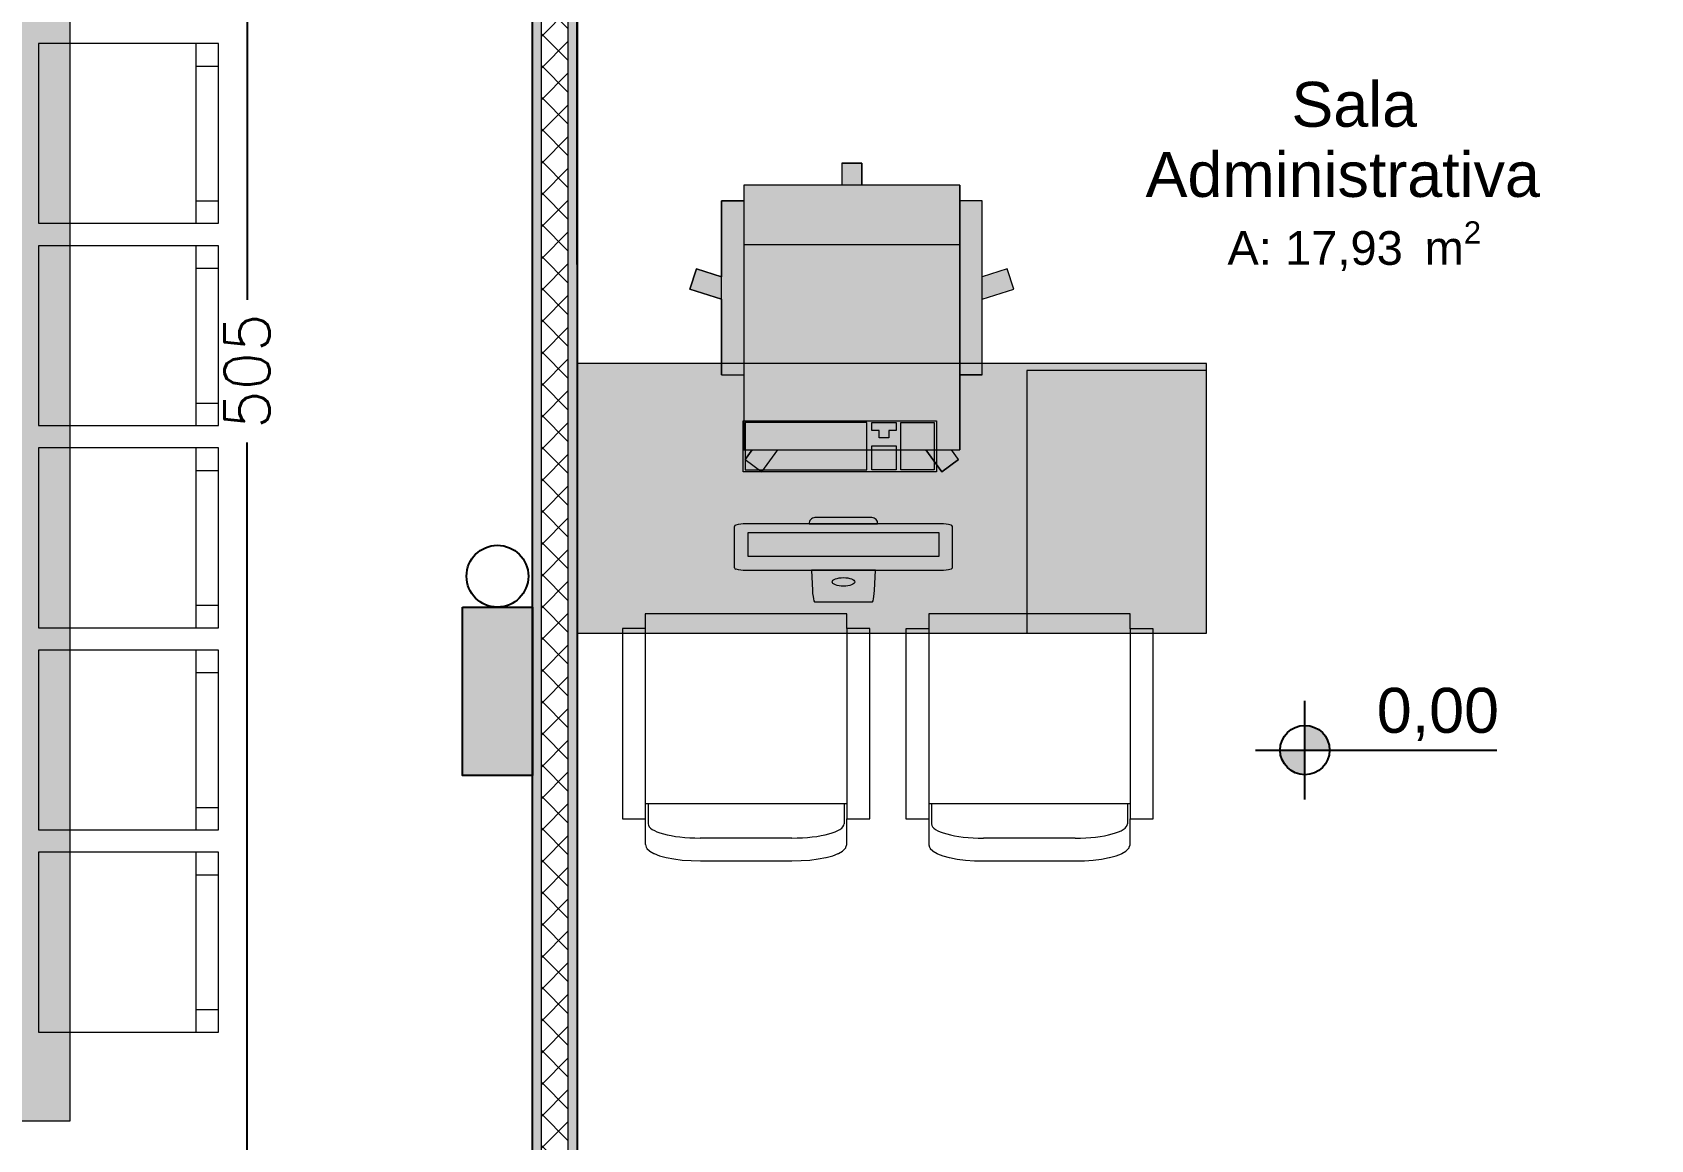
# Model space of a CAD drawing. Header units: metres. Extents: x -1783 to 21505, y -57 to 13660.
# Drawn here: x 12192.6 to 12552.6, y 10904 to 11150.4 of the extents above; entities that cross this region are included whole.
import ezdxf

# ---------------------------------------------------------------- set-up
doc = ezdxf.new("R2010")
doc.units = ezdxf.units.M
doc.header["$MEASUREMENT"] = 0
doc.linetypes.add('Dashed', pattern=[0.07, 0.045, -0.025])
for name, color, linetype, lineweight in [('Bombeiro', 1, 'Continuous', 0), ('MOBILIÁRIO_Caneta_No__96', 252, 'Continuous', 0), ('PAREDE CONSTRUIR_Caneta_No__241', 7, 'Continuous', 13), ('PAREDE CONSTRUIR_Caneta_No__83', 84, 'Continuous', 0), ('Portas Archicad_Caneta_No__241', 7, 'Continuous', 13), ('Selos de Zona Archicad_Caneta_No__11', 7, 'Continuous', 5)]:
    doc.layers.add(name, color=color, linetype=linetype, lineweight=lineweight)
for name, color, linetype in [('colorida chamar atenção', 10, 'Continuous'), ('cotas', 7, 'Continuous'), ('COTAS EXECUTIVO.EXEC', 7, 'Continuous'), ('MOBILIÁRIO', 7, 'Continuous'), ('PAREDE CONSTRUIR', 7, 'Continuous'), ('Portas Archicad', 7, 'Continuous'), ('ZONA', 7, 'Continuous')]:
    doc.layers.add(name, color=color, linetype=linetype)
for name, color, linetype, lineweight, true_color in [('MOBILIÁRIO_Caneta_No__19', 7, 'Continuous', 0, 0xe9e9e9), ('Portas Archicad_Caneta_No__9', 7, 'Continuous', 5, 0x020202), ('Portas Archicad_Caneta_No__97', 7, 'Continuous', 5, 0x6b6b6b)]:
    doc.layers.add(name, color=color, linetype=linetype, lineweight=lineweight, true_color=true_color)
doc.styles.add('GENERATED_STYLE_1', font='arial.ttf')
doc.styles.add('R80', font='romans.shx', dxfattribs={"height": 10})
doc.dimstyles.new('1-50', dxfattribs={"dimtxt": 10, "dimasz": 5, "dimexe": 10, "dimexo": 10, "dimgap": 3, "dimtad": 1, "dimdec": 1, "dimrnd": 1, "dimdsep": 46, "dimtxsty": 'R80', "dimblk": 'DOT', "dimcen": 0, "dimclrd": 252, "dimclre": 252, "dimclrt": 252, "dimadec": 0, "dimazin": 0, "dimtfac": 1, "dimtdec": 1, "dimtix": 1, "dimtmove": 2, "dimatfit": 3, "dimldrblk": 'DOT', "dimfxl": 1, "dimtolj": 1, "dimarcsym": 0})

# ---------------------------------------------------------------- blocks, each defined once
blk = doc.blocks.new('iluminação')
at = {"layer": 'colorida chamar atenção'}
blk.add_hatch(color=256, dxfattribs=at).paths.add_polyline_path([(15.52, 37.5), (0, 37.5), (0, 0), (15.52, 0)])
blk.add_lwpolyline([(0, 37.5), (15.52, 37.5), (15.52, 0), (0, 0)], close=True, dxfattribs=at)
blk.add_circle((7.76, 44.38), 6.88, dxfattribs=at)
blk = doc.blocks.new('_Dot')
at = {"color": 0, "linetype": 'ByBlock', "lineweight": -2}
blk.add_line((-0.5, 0), (-1, 0), dxfattribs=at)
at = {"color": 0, "linetype": 'ByBlock', "const_width": 0.5}
blk.add_lwpolyline([(-0.25, 0, 1), (0.25, 0, 1)], format="xyb", close=True, dxfattribs=at)
blk = doc.blocks.new('*D7190')
at = {"layer": 'COTAS EXECUTIVO.EXEC', "color": 252, "lineweight": -2, "transparency": 16777216}
for p, q in [((12003.84, 11341.25), (11880.68, 11341.25)), ((11890.68, 11336.25), (11890.68, 11005.6)), ((11890.68, 10671.21), (11890.68, 10974.37)), ((12441.34, 10666.21), (11880.68, 10666.21))]:
    blk.add_line(p, q, dxfattribs=at)
at = {"layer": 'COTAS EXECUTIVO.EXEC', "color": 252, "lineweight": -2, "transparency": 16777216, "xscale": 5, "yscale": 5, "zscale": 5}
for p, rotation in [((11890.68, 11341.25), 90), ((11890.68, 10666.21), 270)]:
    blk.add_blockref('_Dot', p, dxfattribs=dict(at, rotation=rotation))
at = {"layer": 'COTAS EXECUTIVO.EXEC', "color": 252, "transparency": 16777216, "insert": (11890.68, 10989.99), "char_height": 10, "attachment_point": 5, "rotation": 90, "style": 'R80'}
blk.add_mtext('\\A1;675', dxfattribs=at)
blk = doc.blocks.new('*D7202')
at = {"layer": 'COTAS EXECUTIVO.EXEC', "color": 252, "lineweight": -2, "transparency": 16777216}
for p, q in [((12023.84, 11341.25), (12250.38, 11341.25)), ((12240.38, 11336.25), (12240.38, 11090.84)), ((12240.38, 10841.21), (12240.38, 11059.13)), ((12598.84, 10836.21), (12230.38, 10836.21))]:
    blk.add_line(p, q, dxfattribs=at)
at = {"layer": 'COTAS EXECUTIVO.EXEC', "color": 252, "lineweight": -2, "transparency": 16777216, "xscale": 5, "yscale": 5, "zscale": 5}
for p, rotation in [((12240.38, 11341.25), 90), ((12240.38, 10836.21), 270)]:
    blk.add_blockref('_Dot', p, dxfattribs=dict(at, rotation=rotation))
at = {"layer": 'COTAS EXECUTIVO.EXEC', "color": 252, "transparency": 16777216, "insert": (12240.38, 11074.99), "char_height": 10, "attachment_point": 5, "rotation": 90, "style": 'R80'}
blk.add_mtext('\\A1;505', dxfattribs=at)
blk = doc.blocks.new('*D7294')
at = {"layer": 'COTAS EXECUTIVO.EXEC', "color": 252, "lineweight": -2, "transparency": 16777216}
for p, q in [((11968.84, 10710.9), (11968.84, 11429.36)), ((12303.84, 11098.73), (12303.84, 11429.36)), ((11973.84, 11419.36), (12106.74, 11419.36)), ((12298.84, 11419.36), (12138.45, 11419.36))]:
    blk.add_line(p, q, dxfattribs=at)
at = {"layer": 'COTAS EXECUTIVO.EXEC', "color": 252, "lineweight": -2, "transparency": 16777216, "xscale": 5, "yscale": 5, "zscale": 5, "rotation": 180}
blk.add_blockref('_Dot', (11968.84, 11419.36), dxfattribs=at)
at = {"layer": 'COTAS EXECUTIVO.EXEC', "color": 252, "lineweight": -2, "transparency": 16777216, "xscale": 5, "yscale": 5, "zscale": 5}
blk.add_blockref('_Dot', (12303.84, 11419.36), dxfattribs=at)
at = {"layer": 'COTAS EXECUTIVO.EXEC', "color": 252, "transparency": 16777216, "insert": (12122.6, 11419.36), "char_height": 10, "attachment_point": 5, "style": 'R80'}
blk.add_mtext('\\A1;335', dxfattribs=at)
blk = doc.blocks.new('*D7295')
at = {"layer": 'COTAS EXECUTIVO.EXEC', "color": 252, "lineweight": -2, "transparency": 16777216}
for p, q in [((12303.84, 11098.73), (12303.84, 11429.36)), ((12313.84, 11098.73), (12313.84, 11429.36)), ((12298.84, 11419.36), (12293.84, 11419.36)), ((12303.84, 11419.36), (12313.84, 11419.36)), ((12318.84, 11419.36), (12323.84, 11419.36))]:
    blk.add_line(p, q, dxfattribs=at)
at = {"layer": 'COTAS EXECUTIVO.EXEC', "color": 252, "lineweight": -2, "transparency": 16777216, "xscale": 5, "yscale": 5, "zscale": 5}
blk.add_blockref('_Dot', (12303.84, 11419.36), dxfattribs=at)
at = {"layer": 'COTAS EXECUTIVO.EXEC', "color": 252, "lineweight": -2, "transparency": 16777216, "xscale": 5, "yscale": 5, "zscale": 5, "rotation": 180}
blk.add_blockref('_Dot', (12313.84, 11419.36), dxfattribs=at)
at = {"layer": 'COTAS EXECUTIVO.EXEC', "color": 252, "transparency": 16777216, "insert": (12286.12, 11419.36), "char_height": 10, "attachment_point": 5, "style": 'R80'}
blk.add_mtext('\\A1;10', dxfattribs=at)
blk = doc.blocks.new('*D7296')
at = {"layer": 'COTAS EXECUTIVO.EXEC', "color": 252, "lineweight": -2, "transparency": 16777216}
for p, q in [((12313.84, 11098.73), (12313.84, 11429.36)), ((12668.84, 11028.74), (12668.84, 11429.36)), ((12318.84, 11419.36), (12461.74, 11419.36)), ((12663.84, 11419.36), (12493.45, 11419.36))]:
    blk.add_line(p, q, dxfattribs=at)
at = {"layer": 'COTAS EXECUTIVO.EXEC', "color": 252, "lineweight": -2, "transparency": 16777216, "xscale": 5, "yscale": 5, "zscale": 5, "rotation": 180}
blk.add_blockref('_Dot', (12313.84, 11419.36), dxfattribs=at)
at = {"layer": 'COTAS EXECUTIVO.EXEC', "color": 252, "lineweight": -2, "transparency": 16777216, "xscale": 5, "yscale": 5, "zscale": 5}
blk.add_blockref('_Dot', (12668.84, 11419.36), dxfattribs=at)
at = {"layer": 'COTAS EXECUTIVO.EXEC', "color": 252, "transparency": 16777216, "insert": (12477.6, 11419.36), "char_height": 10, "attachment_point": 5, "style": 'R80'}
blk.add_mtext('\\A1;355', dxfattribs=at)
blk = doc.blocks.new('*D7376')
at = {"layer": 'COTAS EXECUTIVO.EXEC', "color": 252, "lineweight": -2, "transparency": 16777216}
for p, q in [((12313.84, 11098.73), (12313.84, 11396.41)), ((12366.34, 11371.25), (12366.34, 11396.41)), ((12318.84, 11386.41), (12325.83, 11386.41)), ((12361.34, 11386.41), (12348.02, 11386.41))]:
    blk.add_line(p, q, dxfattribs=at)
at = {"layer": 'COTAS EXECUTIVO.EXEC', "color": 252, "lineweight": -2, "transparency": 16777216, "xscale": 5, "yscale": 5, "zscale": 5, "rotation": 180}
blk.add_blockref('_Dot', (12313.84, 11386.41), dxfattribs=at)
at = {"layer": 'COTAS EXECUTIVO.EXEC', "color": 252, "lineweight": -2, "transparency": 16777216, "xscale": 5, "yscale": 5, "zscale": 5}
blk.add_blockref('_Dot', (12366.34, 11386.41), dxfattribs=at)
at = {"layer": 'COTAS EXECUTIVO.EXEC', "color": 252, "transparency": 16777216, "insert": (12336.92, 11393.41), "char_height": 10, "attachment_point": 5, "style": 'R80'}
blk.add_mtext('\\A1;52', dxfattribs=at)
blk = doc.blocks.new('*D7462')
at = {"layer": 'COTAS EXECUTIVO.EXEC', "color": 252, "lineweight": -2, "transparency": 16777216}
for p, q in [((12668.84, 11008.74), (12668.84, 10758.41)), ((12323.84, 10751.46), (12323.84, 10778.41)), ((12328.84, 10768.41), (12466.74, 10768.41)), ((12663.84, 10768.41), (12498.45, 10768.41))]:
    blk.add_line(p, q, dxfattribs=at)
at = {"layer": 'COTAS EXECUTIVO.EXEC', "color": 252, "lineweight": -2, "transparency": 16777216, "xscale": 5, "yscale": 5, "zscale": 5, "rotation": 180}
blk.add_blockref('_Dot', (12323.84, 10768.41), dxfattribs=at)
at = {"layer": 'COTAS EXECUTIVO.EXEC', "color": 252, "lineweight": -2, "transparency": 16777216, "xscale": 5, "yscale": 5, "zscale": 5}
blk.add_blockref('_Dot', (12668.84, 10768.41), dxfattribs=at)
at = {"layer": 'COTAS EXECUTIVO.EXEC', "color": 252, "transparency": 16777216, "insert": (12482.6, 10768.41), "char_height": 10, "attachment_point": 5, "style": 'R80'}
blk.add_mtext('\\A1;345', dxfattribs=at)
blk = doc.blocks.new('Sala Administrativa_9_4_6', base_point=(-60.9857, -49.5115))
at = {"layer": 'Selos de Zona Archicad_Caneta_No__11', "color": 7, "lineweight": 5, "insert": (-60.9857, -49.3188), "char_height": 0.1, "width": 1, "attachment_point": 2, "line_spacing_factor": 0.936691, "style": 'GENERATED_STYLE_1'}
blk.add_mtext('\\A1;\\pt0,0.55;Sala Administrativa{\\H0.66x;\\S^  ;\\S^  ;}', dxfattribs=at)
at = {"layer": 'Selos de Zona Archicad_Caneta_No__11', "color": 7, "lineweight": 5, "insert": (-60.9857, -49.6292), "char_height": 0.075, "attachment_point": 2, "style": 'GENERATED_STYLE_1'}
blk.add_mtext('\\A1;\\pt0,0.55;A: 17,93{\\H0.66x;\\S^  ;} m{\\H0.66x;\\S2^  ;}', dxfattribs=at)
blk = doc.blocks.new('Door 26')
at = {"layer": 'Portas Archicad', "linetype": 'Continuous', "lineweight": 0, "true_color": 0xffffff}
for points in [[(0.462, 0.924), (0.422, 0.924), (0.422, 0), (0.462, 0)], [(-0.462, 0), (-0.462, 0.019), (-0.512, 0.019), (-0.512, 0)], [(-0.45, -0.2), (-0.45, -0.04), (-0.462, -0.04), (-0.462, 0), (-0.5, 0), (-0.5, -0.2)], [(0.5, -0.2), (0.5, 0), (0.462, 0), (0.462, -0.04), (0.45, -0.04), (0.45, -0.2)], [(0.462, 0.019), (0.462, 0), (0.512, 0), (0.512, 0.019)], [(-0.462, -0.219), (-0.462, -0.2), (-0.512, -0.2), (-0.512, -0.219)], [(0.462, -0.2), (0.462, -0.219), (0.512, -0.219), (0.512, -0.2)]]:
    blk.add_hatch(color=7, dxfattribs=at).paths.add_polyline_path(points)
at = {"layer": 'Portas Archicad_Caneta_No__241', "color": 7, "linetype": 'Continuous', "lineweight": 13}
for p, q in [((-0.512, 0), (-0.5, 0)), ((-0.512, 0), (-0.5, 0)), ((-0.5, 0), (-0.5, -0.03)), ((-0.5, 0), (-0.5, -0.03)), ((-0.5, 0), (-0.5, -0.03)), ((-0.5, 0), (-0.5, -0.03)), ((0.5, 0), (0.512, 0)), ((0.5, 0), (0.512, 0)), ((0.5, 0), (0.5, -0.03)), ((0.5, 0), (0.5, -0.03)), ((0.5, 0), (0.5, -0.03)), ((0.5, 0), (0.5, -0.03)), ((-0.5, -0.03), (-0.5, -0.17)), ((-0.5, -0.03), (-0.5, -0.17)), ((-0.5, -0.03), (-0.5, -0.17)), ((-0.5, -0.03), (-0.5, -0.17)), ((0.5, -0.03), (0.5, -0.17)), ((0.5, -0.03), (0.5, -0.17)), ((0.5, -0.03), (0.5, -0.17)), ((0.5, -0.03), (0.5, -0.17)), ((-0.5, -0.17), (-0.5, -0.2)), ((-0.5, -0.17), (-0.5, -0.2)), ((0.5, -0.17), (0.5, -0.2)), ((0.5, -0.17), (0.5, -0.2)), ((-0.512, -0.2), (-0.5, -0.2)), ((-0.512, -0.2), (-0.5, -0.2)), ((0.5, -0.2), (0.512, -0.2)), ((0.5, -0.2), (0.512, -0.2))]:
    blk.add_line(p, q, dxfattribs=at)
at = {"layer": 'Portas Archicad_Caneta_No__9', "color": 18, "linetype": 'Continuous', "lineweight": 5, "true_color": 0x020202}
for p, q in [((0.422, 0), (0.422, 0.924)), ((0.422, 0.924), (0.462, 0.924)), ((0.462, 0.924), (0.462, 0)), ((-0.512, 0), (-0.512, 0.019)), ((-0.512, 0.019), (-0.462, 0.019)), ((-0.462, 0), (-0.512, 0)), ((-0.462, 0), (-0.5, 0)), ((-0.5, 0), (-0.5, -0.2)), ((-0.462, 0.019), (-0.462, 0)), ((-0.462, -0.04), (-0.462, 0)), ((0.462, 0), (0.422, 0)), ((0.462, 0.019), (0.512, 0.019)), ((0.462, 0), (0.462, 0.019)), ((0.512, 0), (0.462, 0)), ((0.5, 0), (0.462, 0)), ((0.462, 0), (0.462, -0.04)), ((0.5, -0.2), (0.5, 0)), ((0.512, 0.019), (0.512, 0)), ((-0.45, -0.04), (-0.462, -0.04)), ((-0.45, -0.2), (-0.45, -0.04)), ((0.462, -0.04), (0.45, -0.04)), ((0.45, -0.04), (0.45, -0.2)), ((-0.512, -0.219), (-0.512, -0.2)), ((-0.512, -0.2), (-0.462, -0.2)), ((-0.5, -0.2), (-0.45, -0.2)), ((-0.462, -0.2), (-0.462, -0.219)), ((0.45, -0.2), (0.5, -0.2)), ((0.462, -0.2), (0.512, -0.2)), ((0.462, -0.219), (0.462, -0.2)), ((0.512, -0.2), (0.512, -0.219)), ((-0.462, -0.219), (-0.512, -0.219)), ((0.512, -0.219), (0.462, -0.219))]:
    blk.add_line(p, q, dxfattribs=at)
at = {"layer": 'Portas Archicad_Caneta_No__97', "color": 251, "linetype": 'Dashed', "lineweight": 5, "true_color": 0x6b6b6b}
blk.add_arc((0.462, 0), 0.924, 90, 180, dxfattribs=at)
blk = doc.blocks.new('Chair 02 26[26]_6', base_point=(-63.9125, -51.0337))
at = {"layer": 'MOBILIÁRIO_Caneta_No__96', "color": 252, "linetype": 'Continuous', "lineweight": 13}
for p, q in [((-63.5625, -51.0337), (-63.5625, -51.4337)), ((-63.5625, -51.0837), (-63.5125, -51.0837)), ((-63.5625, -51.3837), (-63.5125, -51.3837))]:
    blk.add_line(p, q, dxfattribs=at)
at = {"layer": 'MOBILIÁRIO_Caneta_No__96', "color": 252, "linetype": 'Continuous', "lineweight": 13, "flags": 128}
blk.add_lwpolyline([(-63.9125, -51.0337), (-63.9125, -51.4337), (-63.5125, -51.4337), (-63.5125, -51.0337)], close=True, dxfattribs=at)
blk = doc.blocks.new('Chair 02 26[27]_6', base_point=(-63.9125, -50.5837))
at = {"layer": 'MOBILIÁRIO_Caneta_No__96', "color": 252, "linetype": 'Continuous', "lineweight": 13}
for p, q in [((-63.5625, -50.5837), (-63.5625, -50.9837)), ((-63.5625, -50.6337), (-63.5125, -50.6337)), ((-63.5625, -50.9337), (-63.5125, -50.9337))]:
    blk.add_line(p, q, dxfattribs=at)
at = {"layer": 'MOBILIÁRIO_Caneta_No__96', "color": 252, "linetype": 'Continuous', "lineweight": 13, "flags": 128}
blk.add_lwpolyline([(-63.9125, -50.5837), (-63.9125, -50.9837), (-63.5125, -50.9837), (-63.5125, -50.5837)], close=True, dxfattribs=at)
blk = doc.blocks.new('Chair 02 26[28]_6', base_point=(-63.9125, -50.1337))
at = {"layer": 'MOBILIÁRIO_Caneta_No__96', "color": 252, "linetype": 'Continuous', "lineweight": 13}
for p, q in [((-63.5625, -50.1337), (-63.5625, -50.5337)), ((-63.5625, -50.1837), (-63.5125, -50.1837)), ((-63.5625, -50.4837), (-63.5125, -50.4837))]:
    blk.add_line(p, q, dxfattribs=at)
at = {"layer": 'MOBILIÁRIO_Caneta_No__96', "color": 252, "linetype": 'Continuous', "lineweight": 13, "flags": 128}
blk.add_lwpolyline([(-63.9125, -50.1337), (-63.9125, -50.5337), (-63.5125, -50.5337), (-63.5125, -50.1337)], close=True, dxfattribs=at)
blk = doc.blocks.new('Chair 02 26[29]_6', base_point=(-63.9125, -49.6837))
at = {"layer": 'MOBILIÁRIO_Caneta_No__96', "color": 252, "linetype": 'Continuous', "lineweight": 13}
for p, q in [((-63.5625, -49.6837), (-63.5625, -50.0837)), ((-63.5625, -49.7337), (-63.5125, -49.7337)), ((-63.5625, -50.0337), (-63.5125, -50.0337))]:
    blk.add_line(p, q, dxfattribs=at)
at = {"layer": 'MOBILIÁRIO_Caneta_No__96', "color": 252, "linetype": 'Continuous', "lineweight": 13, "flags": 128}
blk.add_lwpolyline([(-63.9125, -49.6837), (-63.9125, -50.0837), (-63.5125, -50.0837), (-63.5125, -49.6837)], close=True, dxfattribs=at)
blk = doc.blocks.new('Chair 02 26[30]_6', base_point=(-63.9125, -49.2337))
at = {"layer": 'MOBILIÁRIO_Caneta_No__96', "color": 252, "linetype": 'Continuous', "lineweight": 13}
for p, q in [((-63.5625, -49.2337), (-63.5625, -49.6337)), ((-63.5625, -49.2837), (-63.5125, -49.2837)), ((-63.5625, -49.5837), (-63.5125, -49.5837))]:
    blk.add_line(p, q, dxfattribs=at)
at = {"layer": 'MOBILIÁRIO_Caneta_No__96', "color": 252, "linetype": 'Continuous', "lineweight": 13, "flags": 128}
blk.add_lwpolyline([(-63.9125, -49.2337), (-63.9125, -49.6337), (-63.5125, -49.6337), (-63.5125, -49.2337)], close=True, dxfattribs=at)
blk = doc.blocks.new('Office Chair 04 10[58]_6', base_point=(-62.4607, -50.1813))
at = {"layer": 'MOBILIÁRIO_Caneta_No__19', "linetype": 'Continuous', "lineweight": 0, "true_color": 0xe9e9e9}
blk.add_hatch(color=254, dxfattribs=at).paths.add_polyline_path([(-61.8134, -49.5833), (-61.8634, -49.5833), (-61.8634, -49.5489), (-62.0814, -49.5489), (-62.0814, -49.4995), (-62.1254, -49.4995), (-62.1254, -49.5489), (-62.3434, -49.5489), (-62.3434, -49.5833), (-62.3934, -49.5833), (-62.3934, -49.7529), (-62.4492, -49.7348), (-62.4639, -49.7799), (-62.3934, -49.8028), (-62.3934, -49.9712), (-62.3434, -49.9712), (-62.3434, -50.138), (-62.3251, -50.138), (-62.3409, -50.1596), (-62.3035, -50.1867), (-62.2681, -50.138), (-61.9388, -50.138), (-61.9033, -50.1867), (-61.866, -50.1596), (-61.8817, -50.138), (-61.8634, -50.138), (-61.8634, -49.9712), (-61.8134, -49.9712), (-61.8134, -49.8028), (-61.743, -49.7799), (-61.7577, -49.7348), (-61.8134, -49.7529)])
at = {"layer": 'MOBILIÁRIO_Caneta_No__96', "color": 252, "linetype": 'Continuous', "lineweight": 0}
for p, q in [((-62.1254, -49.4995), (-62.1254, -49.5489)), ((-62.1254, -49.4995), (-62.0814, -49.4995)), ((-62.0814, -49.4995), (-62.0814, -49.5489)), ((-61.8634, -49.5489), (-62.3434, -49.5489)), ((-62.3434, -49.5489), (-62.3434, -50.138)), ((-62.3434, -49.5489), (-62.3434, -50.138)), ((-61.8634, -49.5489), (-61.8634, -50.138)), ((-61.8634, -50.138), (-61.8634, -49.5489)), ((-61.8634, -49.5489), (-61.8634, -50.138)), ((-62.3934, -49.9712), (-62.3934, -49.5833)), ((-62.3934, -49.5833), (-62.3434, -49.5833)), ((-61.8134, -49.5833), (-61.8634, -49.5833)), ((-61.8134, -49.9712), (-61.8134, -49.5833)), ((-62.3434, -49.6805), (-61.8634, -49.6805)), ((-62.4639, -49.7799), (-62.4492, -49.7348)), ((-62.4492, -49.7348), (-62.3934, -49.7529)), ((-61.7577, -49.7348), (-61.8134, -49.7529)), ((-61.743, -49.7799), (-61.7577, -49.7348)), ((-62.3934, -49.8028), (-62.4639, -49.7799)), ((-61.8134, -49.8028), (-61.743, -49.7799)), ((-62.3934, -49.9712), (-62.3434, -49.9712)), ((-62.3934, -49.9712), (-62.3434, -49.9712)), ((-61.8134, -49.9712), (-61.8634, -49.9712)), ((-61.8134, -49.9712), (-61.8634, -49.9712)), ((-62.3434, -50.138), (-61.8634, -50.138)), ((-62.3409, -50.1596), (-62.3251, -50.138)), ((-62.3035, -50.1867), (-62.2681, -50.138)), ((-61.9033, -50.1867), (-61.9388, -50.138)), ((-61.866, -50.1596), (-61.8817, -50.138)), ((-62.3409, -50.1596), (-62.3035, -50.1867)), ((-61.866, -50.1596), (-61.9033, -50.1867))]:
    blk.add_line(p, q, dxfattribs=at)
at = {"layer": 'MOBILIÁRIO_Caneta_No__96', "color": 252, "linetype": 'Continuous', "lineweight": 0, "flags": 128}
blk.add_lwpolyline([(-61.8134, -49.5833), (-61.8634, -49.5833), (-61.8634, -49.5489), (-62.0814, -49.5489), (-62.0814, -49.4995), (-62.1254, -49.4995), (-62.1254, -49.5489), (-62.3434, -49.5489), (-62.3434, -49.5833), (-62.3934, -49.5833), (-62.3934, -49.7529), (-62.4492, -49.7348), (-62.4639, -49.7799), (-62.3934, -49.8028), (-62.3934, -49.9712), (-62.3434, -49.9712), (-62.3434, -50.138), (-62.3251, -50.138), (-62.3409, -50.1596), (-62.3035, -50.1867), (-62.2681, -50.138), (-61.9388, -50.138), (-61.9033, -50.1867), (-61.866, -50.1596), (-61.8817, -50.138), (-61.8634, -50.138), (-61.8634, -49.9712), (-61.8134, -49.9712), (-61.8134, -49.8028), (-61.743, -49.7799), (-61.7577, -49.7348), (-61.8134, -49.7529)], close=True, dxfattribs=at)
blk = doc.blocks.new('Armchair 01 26[59]_6', base_point=(-61.4333, -50.5029))
at = {"layer": 'MOBILIÁRIO_Caneta_No__96', "color": 252, "linetype": 'Continuous', "lineweight": 0}
for p, q in [((-61.9324, -50.5359), (-61.9324, -50.959)), ((-61.4842, -50.5359), (-61.4842, -50.959)), ((-61.4842, -50.926), (-61.9324, -50.926)), ((-61.9263, -50.926), (-61.9263, -50.9704)), ((-61.4903, -50.926), (-61.4903, -50.9704)), ((-61.6065, -51.0021), (-61.8102, -51.0021))]:
    blk.add_line(p, q, dxfattribs=at)
at = {"layer": 'MOBILIÁRIO_Caneta_No__96', "color": 252, "linetype": 'Continuous', "lineweight": 0, "flags": 128}
blk.add_lwpolyline([(-61.81, -51.0529), (-61.6067, -51.0529), (-61.586, -51.0524), (-61.5662, -51.051), (-61.5476, -51.0486), (-61.5308, -51.0455), (-61.5302, -51.0453), (-61.5155, -51.0413), (-61.5037, -51.0368), (-61.5029, -51.0364), (-61.4941, -51.0312), (-61.4933, -51.0306), (-61.4879, -51.0252), (-61.4872, -51.0244), (-61.4867, -51.0235), (-61.4863, -51.0225), (-61.4844, -51.0167), (-61.4843, -51.0157), (-61.4842, -51.0152), (-61.4842, -50.9591), (-61.4333, -50.9591), (-61.4333, -50.536), (-61.4842, -50.536), (-61.4842, -50.5029), (-61.9324, -50.5029), (-61.9324, -50.536), (-61.9833, -50.536), (-61.9833, -50.9591), (-61.9324, -50.9591), (-61.9324, -51.0152), (-61.9324, -51.0157), (-61.9322, -51.0167), (-61.9303, -51.0225), (-61.93, -51.0235), (-61.9294, -51.0244), (-61.9288, -51.0252), (-61.9233, -51.0306), (-61.9226, -51.0312), (-61.9137, -51.0364), (-61.9129, -51.0368), (-61.9011, -51.0413), (-61.8865, -51.0453), (-61.8858, -51.0455), (-61.869, -51.0486), (-61.8504, -51.051), (-61.8306, -51.0524)], close=True, dxfattribs=at)
at = {"layer": 'MOBILIÁRIO_Caneta_No__96', "color": 252, "linetype": 'Continuous', "lineweight": 0}
for centre, start_param, end_param in [((-61.8102, -50.9704), 3.141593, 4.712389), ((-61.6065, -50.9704), 4.712389, 6.283185)]:
    blk.add_ellipse(centre, major_axis=(0.1161, 0), ratio=0.273279, start_param=start_param, end_param=end_param, dxfattribs=at)
blk = doc.blocks.new('Armchair 01 26[60]_6', base_point=(-62.0636, -50.5027))
at = {"layer": 'MOBILIÁRIO_Caneta_No__96', "color": 252, "linetype": 'Continuous', "lineweight": 0}
for p, q in [((-62.5627, -50.5357), (-62.5627, -50.9588)), ((-62.1145, -50.5357), (-62.1145, -50.9588)), ((-62.1145, -50.9258), (-62.5627, -50.9258)), ((-62.5566, -50.9258), (-62.5566, -50.9702)), ((-62.1206, -50.9258), (-62.1206, -50.9702)), ((-62.2368, -51.0019), (-62.4405, -51.0019))]:
    blk.add_line(p, q, dxfattribs=at)
at = {"layer": 'MOBILIÁRIO_Caneta_No__96', "color": 252, "linetype": 'Continuous', "lineweight": 0, "flags": 128}
blk.add_lwpolyline([(-62.4403, -51.0527), (-62.237, -51.0527), (-62.2163, -51.0522), (-62.1965, -51.0508), (-62.1779, -51.0484), (-62.1611, -51.0453), (-62.1605, -51.0451), (-62.1458, -51.0411), (-62.134, -51.0366), (-62.1332, -51.0361), (-62.1244, -51.031), (-62.1236, -51.0304), (-62.1182, -51.0249), (-62.1175, -51.0242), (-62.117, -51.0233), (-62.1166, -51.0223), (-62.1147, -51.0165), (-62.1146, -51.0155), (-62.1145, -51.015), (-62.1145, -50.9588), (-62.0636, -50.9588), (-62.0636, -50.5358), (-62.1145, -50.5358), (-62.1145, -50.5027), (-62.5627, -50.5027), (-62.5627, -50.5358), (-62.6136, -50.5358), (-62.6136, -50.9588), (-62.5627, -50.9588), (-62.5627, -51.015), (-62.5627, -51.0155), (-62.5625, -51.0165), (-62.5606, -51.0223), (-62.5603, -51.0233), (-62.5597, -51.0242), (-62.5591, -51.0249), (-62.5536, -51.0304), (-62.5529, -51.031), (-62.544, -51.0361), (-62.5432, -51.0366), (-62.5314, -51.0411), (-62.5167, -51.0451), (-62.5161, -51.0453), (-62.4993, -51.0484), (-62.4807, -51.0508), (-62.4609, -51.0522)], close=True, dxfattribs=at)
at = {"layer": 'MOBILIÁRIO_Caneta_No__96', "color": 252, "linetype": 'Continuous', "lineweight": 0}
for centre, start_param, end_param in [((-62.4405, -50.9702), 3.141593, 4.712389), ((-62.2368, -50.9702), 4.712389, 6.283185)]:
    blk.add_ellipse(centre, major_axis=(0.1161, 0), ratio=0.273279, start_param=start_param, end_param=end_param, dxfattribs=at)
blk = doc.blocks.new('Office Desk Rect 26[82]_6', base_point=(-62.714, -50.5459))
at = {"layer": 'MOBILIÁRIO_Caneta_No__19', "linetype": 'Continuous', "lineweight": 0, "true_color": 0xe9e9e9}
blk.add_hatch(color=254, dxfattribs=at).paths.add_polyline_path([(-62.714, -50.5459), (-61.314, -50.5459), (-61.314, -49.9459), (-62.714, -49.9459)])
at = {"layer": 'MOBILIÁRIO_Caneta_No__96', "color": 252, "linetype": 'Continuous', "lineweight": 0}
for p, q in [((-61.314, -49.9609), (-61.714, -49.9609)), ((-61.714, -49.9609), (-61.714, -50.5459))]:
    blk.add_line(p, q, dxfattribs=at)
at = {"layer": 'MOBILIÁRIO_Caneta_No__96', "color": 252, "linetype": 'Continuous', "lineweight": 0, "flags": 128}
blk.add_lwpolyline([(-62.714, -50.5459), (-61.314, -50.5459), (-61.314, -49.9459), (-62.714, -49.9459)], close=True, dxfattribs=at)
blk = doc.blocks.new('Keyboard (Apple) 26[83]_6', base_point=(-62.3453, -50.0732))
at = {"layer": 'MOBILIÁRIO_Caneta_No__19', "linetype": 'Continuous', "lineweight": 0, "true_color": 0xe9e9e9}
blk.add_hatch(color=254, dxfattribs=at).paths.add_polyline_path([(-62.3453, -50.1872), (-61.9153, -50.1872), (-61.9153, -50.0732), (-62.3453, -50.0732)])
at = {"layer": 'MOBILIÁRIO_Caneta_No__96', "color": 252, "linetype": 'Continuous', "lineweight": 0}
for p, q in [((-62.0699, -50.0767), (-62.3403, -50.0767)), ((-62.3403, -50.0767), (-62.3403, -50.1822)), ((-62.0699, -50.1822), (-62.0699, -50.0767)), ((-62.0592, -50.0767), (-62.0046, -50.0767)), ((-62.0592, -50.0952), (-62.0592, -50.0767)), ((-62.0427, -50.0952), (-62.0592, -50.0952)), ((-62.0427, -50.1112), (-62.0427, -50.0952)), ((-62.0046, -50.0952), (-62.0211, -50.0952)), ((-62.0211, -50.0952), (-62.0211, -50.1112)), ((-62.0046, -50.0767), (-62.0046, -50.0952)), ((-61.994, -50.1822), (-61.994, -50.0767)), ((-61.994, -50.0767), (-61.9203, -50.0767)), ((-61.9203, -50.0767), (-61.9203, -50.1822)), ((-62.0592, -50.1292), (-62.0046, -50.1292)), ((-62.0592, -50.1822), (-62.0592, -50.1292)), ((-62.0211, -50.1112), (-62.0427, -50.1112)), ((-62.0046, -50.1292), (-62.0046, -50.1822)), ((-62.3403, -50.1822), (-62.0699, -50.1822)), ((-62.0046, -50.1822), (-62.0592, -50.1822)), ((-61.9203, -50.1822), (-61.994, -50.1822))]:
    blk.add_line(p, q, dxfattribs=at)
at = {"layer": 'MOBILIÁRIO_Caneta_No__96', "color": 252, "linetype": 'Continuous', "lineweight": 0, "flags": 128}
blk.add_lwpolyline([(-62.3453, -50.1872), (-62.3453, -50.0732), (-61.9153, -50.0732), (-61.9153, -50.1872)], close=True, dxfattribs=at)
blk = doc.blocks.new('iMac 26[84]_6', base_point=(-62.122, -50.2888))
at = {"layer": 'MOBILIÁRIO_Caneta_No__19', "linetype": 'Continuous', "lineweight": 0, "true_color": 0xe9e9e9}
for points in [[(-62.1855, -50.2888, 0.431428), (-62.1982, -50.3027), (-62.0459, -50.3027, 0.443051), (-62.0585, -50.2888)], [(-62.3646, -50.3084), (-62.3646, -50.4001), (-62.3645, -50.4002, 0.267414), (-62.3616, -50.4031, 0.076493), (-62.3392, -50.4058), (-62.3392, -50.3028, 0.076493), (-62.3616, -50.3055, 0.267414)], [(-61.8794, -50.3084, 0.267414), (-61.8824, -50.3055, 0.064809), (-61.9048, -50.3028), (-62.3392, -50.3028), (-62.3392, -50.4058), (-61.9048, -50.4058, 0.076493), (-61.8825, -50.4031, 0.267414), (-61.8795, -50.4002)], [(-62.1857, -50.4762), (-62.0583, -50.4762), (-62.0573, -50.4759), (-62.0562, -50.4738), (-62.0552, -50.4698), (-62.0543, -50.4644), (-62.0535, -50.4579), (-62.053, -50.4509), (-62.0506, -50.4058), (-62.1934, -50.4058), (-62.191, -50.4509), (-62.1905, -50.4579), (-62.1897, -50.4644), (-62.1888, -50.4698), (-62.1878, -50.4738), (-62.1867, -50.4759)]]:
    blk.add_hatch(color=254, dxfattribs=at).paths.add_polyline_path(points)
at = {"layer": 'MOBILIÁRIO_Caneta_No__96', "color": 252, "linetype": 'Continuous', "lineweight": 0}
for p, q in [((-62.3646, -50.4001), (-62.3646, -50.3084)), ((-61.9048, -50.3028), (-62.3392, -50.3028)), ((-61.9094, -50.3228), (-62.3346, -50.3228)), ((-62.3346, -50.3228), (-62.3346, -50.3749)), ((-61.9094, -50.3749), (-61.9094, -50.3228)), ((-61.8795, -50.4002), (-61.8794, -50.3084)), ((-62.3346, -50.3749), (-61.9094, -50.3749)), ((-62.3645, -50.4002), (-62.3646, -50.4001)), ((-62.3392, -50.4058), (-61.9048, -50.4058))]:
    blk.add_line(p, q, dxfattribs=at)
at = {"layer": 'MOBILIÁRIO_Caneta_No__96', "color": 252, "linetype": 'Continuous', "lineweight": 0, "flags": 128}
blk.add_lwpolyline([(-62.1855, -50.2888, 0.431428), (-62.1982, -50.3027), (-62.0459, -50.3027, 0.443051), (-62.0585, -50.2888)], format="xyb", close=True, dxfattribs=at)
blk.add_lwpolyline([(-62.1857, -50.4762), (-62.0583, -50.4762), (-62.0573, -50.4759), (-62.0562, -50.4738), (-62.0552, -50.4698), (-62.0543, -50.4644), (-62.0535, -50.4579), (-62.053, -50.4509), (-62.0506, -50.4058), (-62.1934, -50.4058), (-62.191, -50.4509), (-62.1905, -50.4579), (-62.1897, -50.4644), (-62.1888, -50.4698), (-62.1878, -50.4738), (-62.1867, -50.4759)], close=True, dxfattribs=at)
at = {"layer": 'MOBILIÁRIO_Caneta_No__96', "color": 252, "linetype": 'Continuous', "lineweight": 0}
for centre, radius, start, end in [((-62.3606, -50.3095), 0.00416, 104.7669, 164.6524), ((-62.3416, -50.377), 0.0743, 88.1194, 105.6162), ((-61.904, -50.3903), 0.0876, 75.716, 90.5484), ((-61.8835, -50.3095), 0.00416, 15.3476, 75.2331), ((-62.3606, -50.3991), 0.00413, 196.441, 256.3266), ((-62.3416, -50.3318), 0.074, 254.391, 271.8878), ((-61.9024, -50.3318), 0.074, 268.1122, 285.609), ((-61.8835, -50.3991), 0.00413, 283.6734, 343.559)]:
    blk.add_arc(centre, radius, start, end, dxfattribs=at)
blk.add_ellipse((-62.122, -50.4319), major_axis=(0.0252, 0), ratio=0.377358, dxfattribs=at)
blk = doc.blocks.new('Dining Table Rectangle 24[89]_6', base_point=(-64.4926, -50.1323))
at = {"layer": 'MOBILIÁRIO_Caneta_No__19', "linetype": 'Continuous', "lineweight": 0, "true_color": 0xe9e9e9}
blk.add_hatch(color=254, dxfattribs=at).paths.add_polyline_path([(-65.1426, -51.6323), (-63.8426, -51.6323), (-63.8426, -48.6323), (-65.1426, -48.6323)])
at = {"layer": 'MOBILIÁRIO_Caneta_No__96', "color": 252, "linetype": 'Continuous', "lineweight": 0, "flags": 128}
blk.add_lwpolyline([(-65.1426, -51.6323), (-65.1426, -48.6323), (-63.8426, -48.6323), (-63.8426, -51.6323)], close=True, dxfattribs=at)

msp = doc.modelspace()

# ---------------------------------------------------------------- hatches: boundary and pattern name
at = {"layer": 'cotas'}
h = msp.add_hatch(color=7, dxfattribs=at)
h.dxf.hatch_style = 1
h.paths.add_polyline_path([(21504.961, 13659.963), (10304.961, 13659.963), (10304.961, 5739.963), (21504.961, 5739.963)])
h.paths.add_polyline_path([(10571.627, 13593.296), (21371.627, 13593.296), (21371.627, 5806.63), (10571.627, 5806.63)], flags=16)
at = {"layer": 'COTAS EXECUTIVO.EXEC'}
for points in [[(12475.685, 10990.652), (12481.185, 10990.652), (12480.766, 10992.757), (12479.574, 10994.541), (12477.79, 10995.733), (12475.685, 10996.152)], [(12475.685, 10990.652), (12470.185, 10990.652), (12470.604, 10988.547), (12471.796, 10986.763), (12473.58, 10985.571), (12475.685, 10985.152)]]:
    msp.add_hatch(color=256, dxfattribs=at).paths.add_polyline_path(points)
at = {"layer": 'PAREDE CONSTRUIR', "linetype": 'Continuous', "lineweight": 0, "true_color": 0xffffff}
for points in [[(12305.841, 10836.212), (12305.841, 11341.251), (12303.841, 11341.251), (12303.841, 10836.212)], [(12313.841, 10836.212), (12313.841, 11341.251), (12311.841, 11341.251), (12311.841, 10836.212)]]:
    msp.add_hatch(color=7, dxfattribs=at).paths.add_polyline_path(points)
at = {"layer": 'PAREDE CONSTRUIR_Caneta_No__83', "linetype": 'Continuous', "lineweight": 0}
h = msp.add_hatch(dxfattribs=at)
h.set_pattern_fill('PLACOMUR_0006', color=84, scale=100, style=0, pattern_type=2)
h.set_pattern_definition([(45, (18585.2446, 16071.2687), (-3.535534, 3.535534), []), (135, (18585.2446, 16071.2687), (3.535534, 3.535534), [])])
h.paths.add_polyline_path([(12311.841, 10836.212), (12311.841, 11341.251), (12305.841, 11341.251), (12305.841, 10836.212)])

# ---------------------------------------------------------------- linework, layer by layer
at = {"layer": 'COTAS EXECUTIVO.EXEC'}
for p, q in [((12475.685, 10979.652), (12475.685, 11001.652)), ((12464.685, 10990.652), (12518.377, 10990.652))]:
    msp.add_line(p, q, dxfattribs=at)
at = {"layer": 'COTAS EXECUTIVO.EXEC', "flags": 128}
for points in [[(12303.841, 11341.251), (11968.841, 11341.251), (11968.841, 10666.212), (12303.841, 10666.212)], [(12668.841, 11341.251), (12313.841, 11341.251), (12313.841, 10836.212), (12668.841, 10836.212)]]:
    msp.add_lwpolyline(points, close=True, dxfattribs=at)
at = {"layer": 'COTAS EXECUTIVO.EXEC'}
msp.add_circle((12475.685, 10990.652), 5.5, dxfattribs=at)
at = {"layer": 'PAREDE CONSTRUIR_Caneta_No__241', "color": 7, "linetype": 'Continuous', "lineweight": 13}
for p, q in [((12305.841, 10836.212), (12305.841, 11341.251)), ((12311.841, 10836.212), (12311.841, 11341.251))]:
    msp.add_line(p, q, dxfattribs=at)
at = {"layer": 'PAREDE CONSTRUIR_Caneta_No__241', "color": 7, "linetype": 'Continuous', "lineweight": 13, "flags": 128}
for points in [[(12303.841, 11341.251), (12303.841, 10836.212)], [(12313.841, 10836.212), (12313.841, 11341.251)]]:
    msp.add_lwpolyline(points, dxfattribs=at)

# ---------------------------------------------------------------- block references
at = {"layer": 'Bombeiro'}
msp.add_blockref('iluminação', (12288.32, 10984.981), dxfattribs=at)
at = {"layer": 'MOBILIÁRIO', "color": 252, "linetype": 'Continuous', "lineweight": 0, "xscale": 100, "yscale": 100, "zscale": 100}
for name, p in [('Chair 02 26[30]_6', (12193.992, 11147.902)), ('Chair 02 26[29]_6', (12193.992, 11102.902)), ('Keyboard (Apple) 26[83]_6', (12350.714, 11063.953)), ('Chair 02 26[28]_6', (12193.992, 11057.902)), ('iMac 26[84]_6', (12373.043, 11042.392)), ('Armchair 01 26[60]_6', (12378.884, 11020.998)), ('Armchair 01 26[59]_6', (12441.913, 11020.978)), ('Chair 02 26[27]_6', (12193.992, 11012.902)), ('Chair 02 26[26]_6', (12193.992, 10967.902))]:
    msp.add_blockref(name, p, dxfattribs=at)
at = {"layer": 'MOBILIÁRIO_Caneta_No__96', "color": 252, "linetype": 'Continuous', "lineweight": 0, "xscale": 100, "yscale": 100, "zscale": 100}
for name, p in [('Dining Table Rectangle 24[89]_6', (12135.984, 11058.043)), ('Office Chair 04 10[58]_6', (12339.174, 11053.136)), ('Office Desk Rect 26[82]_6', (12313.841, 11016.677))]:
    msp.add_blockref(name, p, dxfattribs=at)
at = {"layer": 'Portas Archicad', "color": 252, "linetype": 'Continuous', "lineweight": 0, "xscale": 100, "yscale": 100, "zscale": 100}
msp.add_blockref('Door 26', (12598.845, 10836.212), dxfattribs=at)
at = {"layer": 'ZONA', "color": 7, "linetype": 'Continuous', "lineweight": 0, "xscale": 100, "yscale": 100, "zscale": 100}
msp.add_blockref('Sala Administrativa_9_4_6', (12486.672, 11120.119), dxfattribs=at)

# ---------------------------------------------------------------- texts
at = {"layer": 'COTAS EXECUTIVO.EXEC', "insert": (12491.685, 10992.652), "char_height": 10, "attachment_point": 7, "style": 'GENERATED_STYLE_1'}
msp.add_mtext('\\A1;0,00', dxfattribs=at)

# ---------------------------------------------------------------- dimensions: what is measured, and where the dimension line sits
at = {"layer": 'COTAS EXECUTIVO.EXEC'}
for base, p1, p2, picture, middle in [((12303.841, 11419.364), (11968.841, 10700.895), (12303.841, 11088.731), '*D7294', (12122.595, 11419.364)), ((12313.841, 11419.364), (12303.841, 11088.731), (12313.841, 11088.731), '*D7295', (12286.121, 11419.364)), ((12668.841, 11419.364), (12313.841, 11088.731), (12668.841, 11018.736), '*D7296', (12477.595, 11419.364)), ((12366.341, 11386.411), (12313.841, 11088.731), (12366.341, 11361.251), '*D7376', (12336.924, 11393.411)), ((12668.841, 10768.413), (12323.841, 10741.458), (12668.841, 11018.736), '*D7462', (12482.595, 10768.413))]:
    dim = msp.add_linear_dim(base=base, p1=p1, p2=p2, dimstyle='1-50', dxfattribs=at)
    dim.commit()
    dim.dimension.update_dxf_attribs({"geometry": picture, "text_midpoint": middle, "dimtype": 160})
for base, p1, picture, middle in [((11890.679, 11341.251), (12451.341, 10666.212), '*D7190', (11890.679, 10989.985)), ((12240.381, 11341.251), (12608.841, 10836.212), '*D7202', (12240.381, 11074.985))]:
    dim = msp.add_linear_dim(base=base, p1=p1, p2=(12013.843, 11341.251), angle=90, dimstyle='1-50', dxfattribs=at)
    dim.commit()
    dim.dimension.update_dxf_attribs({"geometry": picture, "text_midpoint": middle, "dimtype": 160})

doc.saveas('drawing.dxf')
